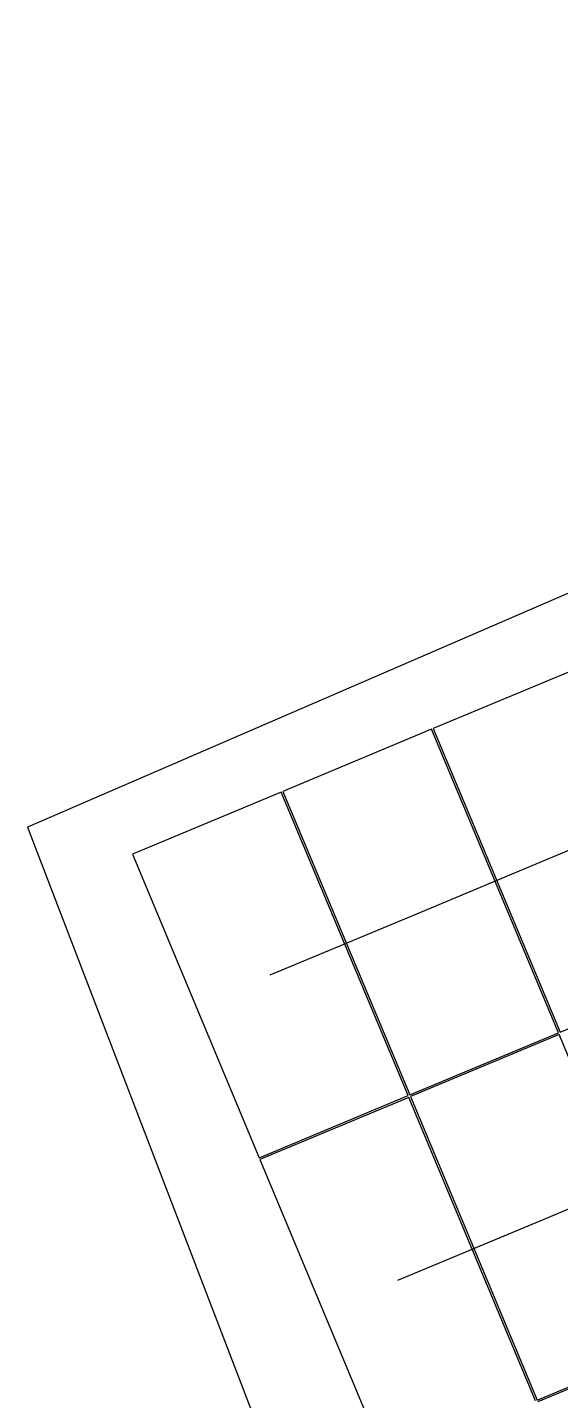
# Model space of a CAD drawing. Header units: feet. Extents: x -179 to 28, y -21 to 191.
# Drawn here: x -34.3 to -22.19, y -0.68 to 30.53 of the extents above; entities that cross this region are included whole.
import ezdxf

# ---------------------------------------------------------------- set-up
doc = ezdxf.new("R2010")
doc.units = ezdxf.units.FT
for name, color, linetype in [('Buildings', 7, 'CONTINUOUS'), ('Modules', 7, 'CONTINUOUS'), ('Strings', 7, 'CONTINUOUS')]:
    doc.layers.add(name, color=color, linetype=linetype)

msp = doc.modelspace()

# ---------------------------------------------------------------- linework, layer by layer
at = {"layer": 'Buildings', "color": 252}
for p, q in [((7.683, 30.53), (-34.298, 12.353)), ((-34.298, 12.353), (-21.588, -20.771))]:
    msp.add_line(p, q, dxfattribs=at)
at = {"layer": 'Modules', "color": 254}
for p, q in [((-21.697, 16.005), (-25.078, 14.593)), ((-25.116, 14.577), (-28.497, 13.165)), ((-22.234, 7.678), (-25.116, 14.577)), ((-25.078, 14.593), (-22.196, 7.694)), ((-28.534, 13.149), (-31.915, 11.737)), ((-25.653, 6.25), (-28.534, 13.149)), ((-28.497, 13.165), (-25.615, 6.266)), ((-31.915, 11.737), (-29.033, 4.838)), ((-22.196, 7.694), (-18.815, 9.106)), ((-25.615, 6.266), (-22.234, 7.678)), ((-22.218, 7.639), (-25.599, 6.227)), ((-19.336, 0.74), (-22.218, 7.639)), ((-29.033, 4.838), (-25.653, 6.25)), ((-25.637, 6.211), (-29.017, 4.799)), ((-22.755, -0.688), (-25.637, 6.211)), ((-25.599, 6.227), (-22.717, -0.672)), ((-29.017, 4.799), (-26.136, -2.1)), ((-22.717, -0.672), (-19.336, 0.74)), ((-19.32, 0.702), (-22.701, -0.711))]:
    msp.add_line(p, q, dxfattribs=at)
at = {"layer": 'Strings', "color": 11}
for p, q in [((-25.365, 10.421), (-21.946, 11.849)), ((-28.784, 8.993), (-25.365, 10.421)), ((-22.467, 3.484), (-19.049, 4.912)), ((-25.886, 2.056), (-22.467, 3.484))]:
    msp.add_line(p, q, dxfattribs=at)

doc.saveas('drawing.dxf')
